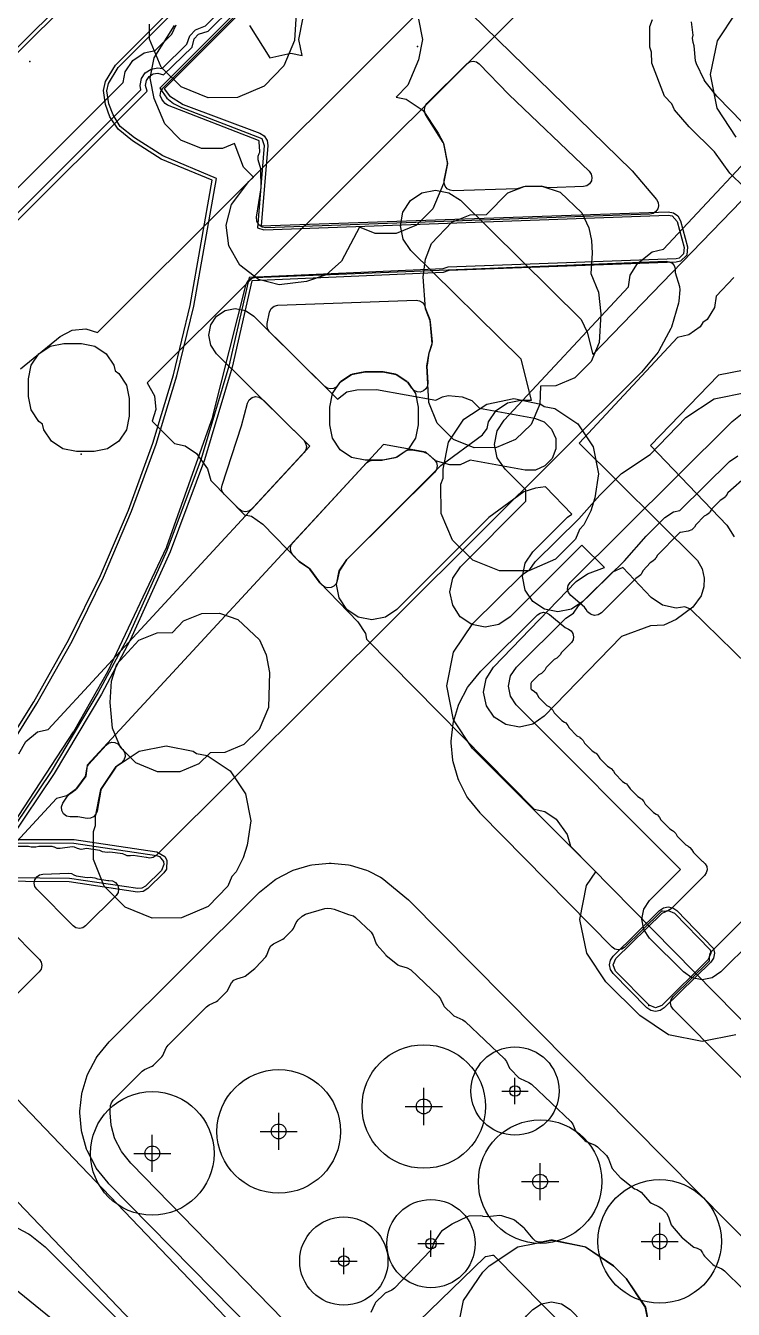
# Model space of a CAD drawing. Header units: metres. Extents: x -2677 to -840, y 169 to 1487.
# Drawn here: x -2370.4 to -2330.3, y 686.7 to 759.4 of the extents above; entities that cross this region are included whole.
import ezdxf

# ---------------------------------------------------------------- set-up
doc = ezdxf.new("R2010")
doc.units = ezdxf.units.M
for name, color, linetype in [('AI_GREENING_ALLOWED_ZONE', 4, 'Continuous'), ('AI_GREENING_EXCLUSIONS', 1, 'Continuous'), ('AI_GREENING_LAWN', 82, 'Continuous'), ('AI_GREENING_REJECTED', 6, 'Continuous'), ('AI_GREENING_TREES', 3, 'Continuous')]:
    doc.layers.add(name, color=color, linetype=linetype)

# ---------------------------------------------------------------- blocks, each defined once
blk = doc.blocks.new('AI_TREE')
for p, q in [((0, -0.3), (0, 0.3)), ((-0.3, 0), (0.3, 0))]:
    blk.add_line(p, q)
for radius in [1, 0.12]:
    blk.add_circle((0, 0), radius)

msp = doc.modelspace()

# ---------------------------------------------------------------- linework, layer by layer
at = {"layer": 'AI_GREENING_ALLOWED_ZONE'}
for points in [[(-2347.728, 754.353), (-2347.801, 754.563), (-2347.776, 754.784), (-2347.657, 754.973), (-2345.4, 757.224), (-2345.236, 757.333), (-2345.042, 757.37), (-2344.849, 757.329), (-2344.687, 757.217), (-2343.015, 755.486), (-2343.008, 755.479), (-2338.458, 751.136), (-2338.346, 750.977), (-2338.303, 750.788), (-2338.335, 750.596), (-2338.438, 750.432), (-2338.596, 750.319), (-2338.785, 750.274), (-2340.769, 750.203), (-2340.946, 750.229), (-2341.104, 750.282), (-2341.189, 750.295), (-2342.098, 750.27), (-2342.179, 750.255), (-2342.401, 750.171), (-2342.562, 750.139), (-2346.171, 750.036), (-2346.347, 750.063), (-2346.503, 750.15), (-2346.618, 750.287), (-2346.678, 750.455), (-2346.675, 750.633), (-2346.496, 751.537), (-2346.496, 751.633), (-2346.705, 752.688), (-2346.738, 752.772), (-2347.728, 754.353)], [(-2356.571, 742.049), (-2356.667, 742.184), (-2356.715, 742.343), (-2356.707, 742.509), (-2356.567, 743.155), (-2356.475, 743.354), (-2356.307, 743.494), (-2356.096, 743.549), (-2348.257, 743.83), (-2348.068, 743.801), (-2347.905, 743.703), (-2347.79, 743.55), (-2347.754, 743.419), (-2347.75, 743.42), (-2347.725, 743.31), (-2347.499, 742.733), (-2347.466, 742.598), (-2347.36, 741.484), (-2347.387, 741.269), (-2347.529, 740.869), (-2347.54, 740.825), (-2347.649, 740.147), (-2347.652, 740.094), (-2347.6, 739.156), (-2347.624, 738.972), (-2347.713, 738.81), (-2347.856, 738.691), (-2348.031, 738.633), (-2348.216, 738.642), (-2348.385, 738.718), (-2348.515, 738.85), (-2348.716, 739.152), (-2348.785, 739.221), (-2349.352, 739.599), (-2349.441, 739.636), (-2350.134, 739.774), (-2350.183, 739.779), (-2351.133, 739.779), (-2351.182, 739.774), (-2351.875, 739.636), (-2351.964, 739.599), (-2352.53, 739.222), (-2352.6, 739.15), (-2352.677, 739.031), (-2352.798, 738.902), (-2352.956, 738.823), (-2353.132, 738.804), (-2353.304, 738.847), (-2353.449, 738.948), (-2356.571, 742.049)], [(-2357.58, 732), (-2357.743, 731.883), (-2357.94, 731.839), (-2358.137, 731.877), (-2358.304, 731.989), (-2359.148, 732.848), (-2359.249, 732.998), (-2359.29, 733.174), (-2359.266, 733.353), (-2358.171, 736.714), (-2358.168, 736.726), (-2357.821, 738.009), (-2357.727, 738.193), (-2357.565, 738.323), (-2357.365, 738.377), (-2357.16, 738.345), (-2356.986, 738.233), (-2354.635, 735.897), (-2354.527, 735.739), (-2354.487, 735.553), (-2354.519, 735.365), (-2354.62, 735.203), (-2357.58, 732)], [(-2352.736, 727.94), (-2352.803, 727.773), (-2352.924, 727.64), (-2353.085, 727.558), (-2353.264, 727.539), (-2353.438, 727.585), (-2353.585, 727.689), (-2353.719, 727.827), (-2353.765, 727.882), (-2354.288, 728.601), (-2354.349, 728.66), (-2354.847, 729), (-2354.924, 729.064), (-2355.252, 729.401), (-2355.356, 729.559), (-2355.394, 729.743), (-2355.36, 729.929), (-2355.261, 730.089), (-2351.075, 734.618), (-2350.908, 734.737), (-2350.707, 734.779), (-2350.183, 734.779), (-2350.134, 734.784), (-2349.444, 734.921), (-2349.35, 734.961), (-2348.889, 735.284), (-2348.709, 735.362), (-2348.513, 735.366), (-2347.853, 735.246), (-2347.612, 735.13), (-2347.243, 734.806), (-2347.121, 734.643), (-2347.074, 734.445), (-2347.11, 734.245), (-2347.222, 734.075), (-2352.173, 729.167), (-2352.205, 729.128), (-2352.597, 728.541), (-2352.634, 728.452), (-2352.736, 727.94)], [(-2366.935, 717.291), (-2366.893, 717.434), (-2366.811, 717.559), (-2365.837, 718.635), (-2365.693, 718.745), (-2365.519, 718.797), (-2365.338, 718.783), (-2365.174, 718.706), (-2365.049, 718.575), (-2364.978, 718.468), (-2364.891, 718.38), (-2364.777, 718.195), (-2364.752, 717.978), (-2364.821, 717.772), (-2364.972, 717.615), (-2365.221, 717.448), (-2365.289, 717.38), (-2366.1, 716.166), (-2366.138, 716.072), (-2366.348, 714.89), (-2366.417, 714.711), (-2366.548, 714.572), (-2366.722, 714.492), (-2366.914, 714.483), (-2367.43, 714.56), (-2367.465, 714.562), (-2367.874, 714.566), (-2368.081, 714.613), (-2368.25, 714.742), (-2368.351, 714.929), (-2368.364, 715.141), (-2368.288, 715.339), (-2368.029, 715.737), (-2367.899, 715.872), (-2367.542, 716.125), (-2367.484, 716.184), (-2367.027, 716.827), (-2366.984, 716.936), (-2366.935, 717.291)]]:
    msp.add_lwpolyline(points, close=True, dxfattribs=at)
for points in [[(-2354.362, 684.622), (-2364.402, 694.916), (-2364.435, 694.954), (-2364.954, 695.604), (-2365.008, 695.688), (-2365.317, 696.291), (-2365.317, 696.291), (-2365.353, 696.381), (-2365.537, 697.023), (-2365.554, 697.117), (-2365.612, 697.781), (-2365.611, 697.875), (-2365.577, 698.211), (-2365.531, 698.374), (-2365.434, 698.512), (-2363.797, 700.155), (-2363.65, 700.257), (-2363.224, 700.451), (-2363.151, 700.501), (-2362.674, 700.978), (-2362.624, 701.05), (-2362.427, 701.484), (-2362.326, 701.63), (-2360.151, 703.812), (-2360.004, 703.914), (-2359.578, 704.108), (-2359.505, 704.158), (-2359.022, 704.642), (-2358.98, 704.698), (-2358.726, 705.159), (-2358.598, 705.31), (-2358.421, 705.4), (-2358.045, 705.504), (-2357.959, 705.547), (-2357.399, 705.985), (-2357.37, 706.012), (-2356.778, 706.646), (-2356.726, 706.732), (-2356.597, 707.092), (-2356.502, 707.254), (-2356.354, 707.369), (-2355.811, 707.648), (-2355.749, 707.693), (-2355.268, 708.174), (-2355.218, 708.246), (-2355.063, 708.581), (-2354.949, 708.739), (-2354.734, 708.937), (-2354.535, 709.049), (-2353.436, 709.371), (-2353.273, 709.39), (-2353.074, 709.381), (-2352.914, 709.347), (-2352.106, 709.028), (-2351.965, 709.004), (-2351.825, 708.959), (-2351.704, 708.874), (-2350.821, 708.037), (-2350.693, 707.839), (-2350.533, 707.383), (-2350.484, 707.3), (-2350.01, 706.77), (-2349.982, 706.742), (-2349.309, 706.194), (-2349.22, 706.148), (-2348.78, 706.023), (-2348.573, 705.904), (-2347.001, 704.413), (-2346.89, 704.259), (-2346.722, 703.893), (-2346.672, 703.821), (-2346.195, 703.345), (-2346.122, 703.294), (-2345.623, 703.069), (-2345.485, 702.976), (-2343.253, 700.86), (-2343.143, 700.706), (-2342.975, 700.34), (-2342.925, 700.268), (-2342.448, 699.791), (-2342.375, 699.74), (-2341.876, 699.515), (-2341.738, 699.422), (-2339.506, 697.306), (-2339.396, 697.152), (-2339.228, 696.786), (-2339.178, 696.714), (-2338.701, 696.237), (-2338.628, 696.187), (-2338.129, 695.962), (-2337.991, 695.869), (-2337.489, 695.393), (-2337.361, 695.195), (-2337.201, 694.739), (-2337.152, 694.656), (-2336.678, 694.125), (-2336.649, 694.098), (-2335.977, 693.55), (-2335.888, 693.503), (-2335.763, 693.468), (-2335.524, 693.317), (-2335.018, 692.742), (-2334.935, 692.68), (-2334.498, 692.482), (-2334.353, 692.382), (-2334.088, 692.12), (-2333.964, 691.92), (-2333.815, 691.462), (-2333.765, 691.375), (-2333.191, 690.724), (-2333.163, 690.697), (-2332.614, 690.244), (-2332.529, 690.198), (-2332.343, 690.141), (-2332.162, 690.041), (-2332.038, 689.877), (-2331.982, 689.76), (-2331.933, 689.691), (-2331.455, 689.213), (-2331.382, 689.163), (-2330.938, 688.961), (-2330.794, 688.861), (-2328.716, 686.806)], [(-2334.915, 684.92), (-2335.269, 686.739), (-2335.306, 686.828), (-2336.344, 688.395), (-2336.375, 688.433), (-2337.04, 689.103), (-2337.078, 689.134), (-2338.632, 690.18), (-2338.721, 690.217), (-2340.537, 690.585), (-2340.633, 690.586), (-2341.161, 690.482), (-2341.34, 690.48), (-2341.508, 690.541), (-2341.644, 690.656), (-2342.112, 691.228), (-2342.144, 691.26), (-2342.686, 691.717), (-2342.77, 691.764), (-2343.418, 691.97), (-2343.518, 691.98), (-2344.245, 691.909), (-2344.469, 691.938), (-2344.5, 691.95), (-2344.595, 691.965), (-2345.274, 691.941), (-2345.372, 691.917), (-2346.201, 691.522), (-2346.234, 691.502), (-2346.822, 691.101), (-2346.889, 691.032), (-2347.262, 690.461), (-2347.298, 690.371), (-2347.32, 690.256), (-2347.449, 690.004), (-2349.487, 687.866), (-2349.64, 687.757), (-2350.013, 687.586), (-2350.084, 687.536), (-2350.561, 687.059), (-2350.612, 686.986), (-2350.834, 686.495)]]:
    msp.add_lwpolyline(points, dxfattribs=at)
at = {"layer": 'AI_GREENING_EXCLUSIONS'}
for points in [[(-2323.438, 805.27), (-2444.303, 685.169), (-2479.305, 650.527), (-2479.63, 650.389), (-2490.819, 639.404), (-2503.252, 627.125), (-2507.692, 622.565), (-2528.797, 601.98), (-2530.636, 599.978), (-2532.108, 598.239), (-2532.793, 597.301), (-2534.473, 594.125), (-2535.376, 591.915)], [(-2323.297, 805.128), (-2444.162, 685.027), (-2479.164, 650.385), (-2479.529, 650.209), (-2490.678, 639.262), (-2503.11, 626.984), (-2507.552, 622.422), (-2528.654, 601.84), (-2530.486, 599.846), (-2531.951, 598.115), (-2532.623, 597.195), (-2534.292, 594.04), (-2535.187, 591.848)], [(-2352.197, 766.451), (-2362.786, 755.845), (-2362.386, 755.275), (-2362.012, 754.973), (-2361.553, 754.743), (-2357.015, 752.997), (-2356.872, 752.604), (-2357.257, 747.936), (-2356.901, 747.823), (-2333.982, 748.645), (-2333.766, 748.605), (-2333.484, 748.282), (-2333.076, 746.813), (-2333.11, 746.463), (-2333.366, 746.221), (-2333.541, 746.183), (-2346.478, 745.706), (-2346.747, 745.602), (-2357.735, 745.118), (-2358.874, 740.105), (-2360.443, 734.852), (-2362.385, 729.653), (-2364.645, 724.651), (-2366.278, 721.609), (-2368.952, 717.134), (-2371.667, 713.095), (-2367.668, 713.079), (-2362.98, 712.383), (-2362.807, 712.323), (-2362.578, 712.043), (-2362.555, 711.861), (-2362.704, 711.532), (-2363.608, 710.644), (-2363.803, 710.525), (-2364.031, 710.506), (-2367.906, 711.081), (-2372.98, 711.125)], [(-2372.105, 717.652), (-2369.924, 721.082), (-2367.942, 724.61), (-2366.158, 728.235), (-2364.575, 731.949), (-2363.195, 735.743), (-2362.023, 739.61), (-2361.062, 743.54), (-2359.821, 750.623), (-2362.722, 751.83), (-2364.347, 752.855), (-2365.157, 753.523), (-2365.614, 754.228), (-2365.87, 754.918), (-2365.982, 755.71), (-2365.866, 756.213), (-2365.295, 757.153), (-2355.756, 766.708)], [(-2371.937, 717.542), (-2369.752, 720.979), (-2367.765, 724.517), (-2365.976, 728.151), (-2364.388, 731.875), (-2363.005, 735.68), (-2361.83, 739.557), (-2360.866, 743.498), (-2359.572, 750.736), (-2362.621, 752.003), (-2364.235, 753.021), (-2365.029, 753.677), (-2365.44, 754.328), (-2365.673, 754.954), (-2365.784, 755.687), (-2365.693, 756.113), (-2365.154, 757.011), (-2355.614, 766.567)], [(-2352.115, 766.25), (-2362.542, 755.805), (-2362.244, 755.417), (-2361.473, 754.927), (-2357.125, 753.301), (-2356.873, 753.138), (-2356.712, 752.885), (-2356.672, 752.588), (-2357.047, 748.045), (-2333.99, 748.845), (-2333.687, 748.788), (-2333.438, 748.607), (-2333.291, 748.337), (-2332.883, 746.865), (-2332.93, 746.375), (-2333.289, 746.037), (-2333.533, 745.983), (-2346.417, 745.508), (-2346.738, 745.402), (-2357.574, 744.925), (-2358.682, 740.048), (-2360.252, 734.795), (-2362.202, 729.571), (-2364.463, 724.569), (-2366.098, 721.521), (-2368.782, 717.028), (-2371.283, 713.294), (-2367.638, 713.276), (-2362.951, 712.581), (-2362.511, 712.331), (-2362.388, 712.105), (-2362.416, 711.6), (-2362.563, 711.389), (-2363.468, 710.501), (-2363.742, 710.335), (-2364.061, 710.308), (-2367.922, 710.881), (-2372.887, 710.924)], [(-2370.681, 739.942), (-2368.446, 741.771), (-2367.757, 742.139), (-2366.981, 742.214), (-2366.315, 742.011), (-2342.48, 765.786)], [(-2379.928, 739.742), (-2363.859, 755.758), (-2363.907, 756.003), (-2363.83, 756.385), (-2363.613, 756.709), (-2363.288, 756.926), (-2362.905, 757.001), (-2362.657, 756.951), (-2361.259, 758.332), (-2361.089, 758.801), (-2360.765, 759.15), (-2360.204, 759.374), (-2356.209, 763.326)], [(-2379.848, 739.399), (-2363.516, 755.677), (-2363.607, 756.002), (-2363.553, 756.27), (-2363.401, 756.497), (-2363.174, 756.648), (-2362.906, 756.701), (-2362.578, 756.607), (-2360.965, 758.174), (-2360.84, 758.633), (-2360.597, 758.901), (-2360.048, 759.08), (-2355.915, 763.168)], [(-2339.658, 762.951), (-2363.51, 739.16), (-2363.095, 738.413), (-2363.019, 737.636), (-2363.216, 736.989), (-2361.96, 735.711), (-2361.352, 735.584), (-2360.707, 735.145), (-2360.095, 734.283), (-2359.904, 733.617), (-2357.998, 731.677), (-2357.597, 731.592), (-2356.954, 731.149), (-2354.889, 729.028), (-2354.313, 728.636), (-2353.744, 727.853), (-2351.565, 725.615), (-2351.141, 724.96), (-2351.081, 724.638), (-2341.585, 714.999), (-2340.977, 714.873), (-2340.331, 714.435), (-2339.718, 713.574), (-2339.526, 712.908), (-2325.459, 698.629)], [(-2355.006, 761.012), (-2355.153, 758.545), (-2355.757, 757.1), (-2356.88, 755.956), (-2358.389, 755.309), (-2360.05, 755.293), (-2361.572, 755.913), (-2362.716, 757.036), (-2363.379, 758.622), (-2363.379, 759.465)], [(-2330.139, 753.077), (-2331.212, 754.703), (-2331.582, 756.616), (-2331.193, 758.525), (-2330.104, 760.14)], [(-2380.322, 740.761), (-2364.877, 756.156), (-2364.753, 756.77), (-2364.319, 757.418), (-2363.669, 757.85), (-2363.046, 757.973), (-2362.111, 758.899), (-2361.864, 759.439)], [(-2348.138, 759.745), (-2347.91, 758.597), (-2348.138, 757.449), (-2348.744, 756.012), (-2349.402, 755.333), (-2348.837, 755.221), (-2347.864, 754.57), (-2347.017, 753.292), (-2346.714, 752.733), (-2346.486, 751.585), (-2346.714, 750.437), (-2347.32, 749), (-2348.237, 748.083), (-2349.398, 747.614), (-2350.586, 747.614), (-2351.472, 747.968), (-2352.489, 746.046), (-2353.369, 745.274), (-2354.477, 744.898), (-2356.025, 744.704), (-2357.208, 745.006), (-2358.264, 745.811), (-2358.883, 746.914), (-2359.032, 748.079), (-2358.73, 749.262), (-2357.749, 750.564), (-2357.487, 750.794), (-2358.043, 751.371), (-2358.512, 752.621), (-2358.566, 752.703), (-2359.248, 752.434), (-2360.436, 752.434), (-2361.597, 752.903), (-2362.514, 753.82), (-2363.108, 755.257), (-2363.336, 756.405), (-2363.108, 757.553), (-2361.956, 759.39)], [(-2357.714, 759.39), (-2356.566, 757.556), (-2356.566, 757.556), (-2355.364, 757.82), (-2354.73, 757.694), (-2354.91, 758.597), (-2354.682, 759.745)], [(-2329.677, 750.227), (-2330.487, 751.037), (-2331.362, 752.242), (-2332.799, 753.65), (-2333.621, 754.613), (-2333.785, 754.96), (-2334.201, 755.394), (-2334.907, 757.253), (-2334.926, 757.884), (-2335.026, 758.157), (-2335.026, 759.344), (-2334.875, 759.741)], [(-2330.269, 745.125), (-2331.261, 744.063), (-2331.366, 743.413), (-2331.776, 742.748), (-2332.024, 742.569), (-2332.174, 742.325), (-2332.805, 741.867), (-2333.457, 741.711), (-2339.034, 735.738), (-2332.32, 729.089), (-2332.066, 728.612), (-2331.948, 728.085), (-2331.966, 727.599), (-2332.123, 727.082), (-2332.58, 726.45), (-2333.525, 725.748), (-2334.235, 725.423), (-2334.986, 725.395), (-2336.639, 724.782), (-2341.01, 720.265), (-2341.652, 719.82), (-2342.414, 719.656), (-2343.182, 719.795), (-2343.838, 720.218), (-2344.282, 720.86), (-2344.447, 721.622), (-2344.307, 722.39), (-2343.885, 723.046), (-2339.198, 727.89), (-2338.556, 728.334), (-2337.585, 728.697), (-2338.872, 729.965), (-2342.934, 725.904), (-2343.583, 725.47), (-2344.348, 725.318), (-2344.348, 725.318), (-2345.114, 725.47), (-2345.763, 725.904), (-2346.196, 726.553), (-2346.348, 727.318), (-2346.196, 728.084), (-2345.762, 728.732), (-2342.053, 732.44), (-2342.048, 733.092), (-2343.228, 734.254), (-2343.667, 734.899), (-2343.825, 735.663), (-2343.679, 736.43), (-2343.287, 737.044), (-2336.235, 744.596), (-2336.13, 745.242), (-2335.719, 745.906), (-2334.883, 746.578), (-2334.244, 746.729), (-2327.402, 754.057)], [(-2326.231, 719.996), (-2332.728, 726.335), (-2333.05, 726.466), (-2333.539, 726.38), (-2334.301, 726.549), (-2334.94, 726.997), (-2336.556, 728.686), (-2337.142, 728.435), (-2338.818, 726.759), (-2339.467, 726.326), (-2340.232, 726.174), (-2340.998, 726.326), (-2341.646, 726.76), (-2342.08, 727.408), (-2342.08, 727.408), (-2342.232, 728.174), (-2342.08, 728.939), (-2341.646, 729.588), (-2339.698, 731.536), (-2339.444, 731.705), (-2340.929, 733.258), (-2341.502, 733.179), (-2342.159, 732.97), (-2344.153, 731.529), (-2349.363, 726.32), (-2350.012, 725.887), (-2350.777, 725.735), (-2351.543, 725.887), (-2352.191, 726.321), (-2352.625, 726.97), (-2352.777, 727.735), (-2352.625, 728.5), (-2352.191, 729.149), (-2346.868, 734.47), (-2344.502, 736.212), (-2344.249, 736.561), (-2344.173, 736.944), (-2343.739, 737.593), (-2343.09, 738.027), (-2342.325, 738.179), (-2341.724, 738.179), (-2342.315, 740.499), (-2348.564, 746.644), (-2349.003, 747.289), (-2349.161, 748.053), (-2349.016, 748.82), (-2348.587, 749.472), (-2347.942, 749.911), (-2347.178, 750.07), (-2346.412, 749.924), (-2345.759, 749.496), (-2338.914, 742.731), (-2338.577, 742.027), (-2338.251, 740.748), (-2327.021, 752.368)], [(-2370.773, 718.142), (-2370.375, 718.837), (-2369.713, 719.385), (-2369.118, 719.517), (-2354.292, 735.557), (-2359.571, 740.801), (-2359.898, 741.286), (-2360.014, 741.86), (-2359.902, 742.434), (-2359.578, 742.922), (-2359.093, 743.249), (-2358.519, 743.365), (-2357.944, 743.253), (-2357.457, 742.929), (-2352.724, 738.228), (-2352.192, 738.636), (-2351.62, 738.761), (-2350.504, 738.771), (-2347.158, 738.17), (-2346.769, 738.367), (-2346.446, 738.433), (-2345.656, 738.366), (-2345.112, 738.151), (-2344.681, 737.721), (-2341.558, 737.155), (-2341.013, 736.94), (-2340.592, 736.534), (-2340.359, 735.997), (-2340.349, 735.412), (-2340.564, 734.867), (-2340.97, 734.446), (-2341.507, 734.213), (-2342.092, 734.203), (-2345.206, 734.767), (-2345.767, 734.509), (-2346.352, 734.499), (-2347.165, 734.737), (-2347.716, 735.222), (-2350.115, 735.656), (-2366.908, 717.487), (-2366.992, 716.876), (-2367.508, 716.149), (-2368.069, 715.751), (-2368.64, 715.614), (-2385.024, 697.888)], [(-2328.899, 740.027), (-2331.137, 739.59), (-2334.985, 735.608), (-2330.662, 731.089), (-2330.243, 730.43)], [(-2330.146, 702.224), (-2332.059, 701.843), (-2333.973, 702.223), (-2335.595, 703.306), (-2337.518, 705.227), (-2338.602, 706.849), (-2338.984, 708.762), (-2338.984, 708.762), (-2338.604, 710.676), (-2338.089, 711.447), (-2345.069, 718.443), (-2346.153, 720.07), (-2346.529, 721.988), (-2346.141, 723.904), (-2345.049, 725.525), (-2342.244, 728.304), (-2341.817, 728.586), (-2341.531, 729.011), (-2339.04, 731.44), (-2337.855, 732.797), (-2336.636, 734.012), (-2335.01, 735.1), (-2332.976, 737.185), (-2331.383, 738.248), (-2329.507, 738.633)], [(-2329.249, 707.535), (-2331, 705.782), (-2331.486, 705.457), (-2332.06, 705.343), (-2332.635, 705.457), (-2333.121, 705.782), (-2335.044, 707.703), (-2335.369, 708.189), (-2335.369, 708.189), (-2335.484, 708.763), (-2335.37, 709.337), (-2335.045, 709.824), (-2333.286, 711.584), (-2342.591, 720.914), (-2342.916, 721.402), (-2343.029, 721.978), (-2342.913, 722.552), (-2342.585, 723.039), (-2339.78, 725.818), (-2339.354, 726.1), (-2339.067, 726.525), (-2336.468, 729.066), (-2335.237, 730.471), (-2334.172, 731.526), (-2333.684, 731.849), (-2333.315, 731.921), (-2330.513, 734.699), (-2330.035, 735.018)], [(-2372.159, 699.891), (-2351.328, 678.119)], [(-2372.159, 699.891), (-2351.328, 678.119)], [(-2354.687, 675.844), (-2374.88, 696.949)], [(-2354.687, 675.844), (-2374.88, 696.949)], [(-2373.92, 690.186), (-2368.139, 685.512)]]:
    msp.add_lwpolyline(points, dxfattribs=at)
for points in [[(-2345.208, 748.666), (-2344.282, 748.691), (-2343.071, 749.919), (-2342.14, 750.269), (-2341.146, 750.296), (-2340.096, 749.944), (-2338.872, 748.785), (-2338.486, 747.929), (-2338.331, 747.21), (-2338.292, 746.493), (-2338.369, 745.345), (-2337.929, 744.28), (-2337.796, 743.063), (-2337.89, 741.437), (-2338.343, 740.353), (-2339.265, 739.431), (-2340.349, 738.978), (-2341.218, 738.961), (-2341.253, 737.95), (-2341.751, 736.799), (-2342.628, 735.944), (-2343.712, 735.491), (-2344.981, 735.474), (-2346.146, 735.944), (-2347.068, 736.866), (-2347.538, 738.031), (-2347.653, 740.121), (-2347.536, 740.848), (-2347.35, 741.374), (-2347.473, 742.668), (-2347.739, 743.345), (-2347.867, 745.164), (-2347.737, 746.162), (-2347.398, 747.037), (-2346.238, 748.259), (-2345.208, 748.666)], [(-2365.105, 739.677), (-2364.671, 739.028), (-2364.519, 738.263), (-2364.519, 737.263), (-2364.671, 736.498), (-2365.105, 735.849), (-2365.754, 735.415), (-2366.519, 735.263), (-2367.519, 735.263), (-2368.284, 735.415), (-2368.933, 735.849), (-2369.367, 736.498), (-2369.431, 736.818), (-2369.651, 736.966), (-2370.085, 737.615), (-2370.237, 738.38), (-2370.237, 739.38), (-2370.085, 740.145), (-2369.651, 740.794), (-2369.002, 741.228), (-2368.237, 741.38), (-2367.237, 741.38), (-2366.472, 741.228), (-2365.823, 740.794), (-2365.389, 740.145), (-2365.325, 739.825), (-2365.105, 739.677)], [(-2348.744, 735.365), (-2349.393, 734.931), (-2350.158, 734.779), (-2351.158, 734.779), (-2351.923, 734.931), (-2352.572, 735.365), (-2353.006, 736.014), (-2353.158, 736.779), (-2353.158, 737.779), (-2353.006, 738.544), (-2352.572, 739.193), (-2351.923, 739.627), (-2351.158, 739.779), (-2350.158, 739.779), (-2349.393, 739.627), (-2348.744, 739.193), (-2348.31, 738.544), (-2348.158, 737.779), (-2348.158, 736.779), (-2348.31, 736.014), (-2348.744, 735.365)], [(-2341.208, 737.952), (-2341.009, 737.819), (-2340.406, 737.699), (-2339.109, 736.832), (-2338.242, 735.534), (-2337.937, 734.003), (-2338.144, 732.633), (-2338.371, 731.908), (-2338.763, 731.118), (-2339.012, 730.85), (-2339.241, 730.301), (-2340.365, 729.157), (-2341.873, 728.51), (-2343.534, 728.495), (-2345.056, 729.115), (-2346.2, 730.238), (-2346.847, 731.746), (-2346.863, 733.407), (-2346.739, 733.744), (-2346.739, 734.256), (-2346.435, 735.787), (-2345.568, 737.085), (-2344.27, 737.952), (-2342.739, 738.256), (-2341.208, 737.952)], [(-2358.366, 725.752), (-2357.142, 724.593), (-2356.756, 723.737), (-2356.574, 722.748), (-2356.639, 720.756), (-2357.154, 719.524), (-2358.031, 718.669), (-2359.115, 718.216), (-2359.93, 718.199), (-2360.571, 717.58), (-2361.655, 717.127), (-2362.924, 717.11), (-2364.156, 717.625), (-2365.011, 718.502), (-2365.464, 719.586), (-2365.597, 721.039), (-2365.529, 722.261), (-2365.218, 723.208), (-2363.98, 724.581), (-2362.95, 724.988), (-2362.065, 725.012), (-2361.44, 725.67), (-2360.41, 726.077), (-2359.416, 726.104), (-2358.366, 725.752)], [(-2360.703, 718.155), (-2360.101, 718.035), (-2358.803, 717.168), (-2357.936, 715.87), (-2357.631, 714.34), (-2357.838, 712.969), (-2358.065, 712.244), (-2358.457, 711.454), (-2358.706, 711.186), (-2358.935, 710.638), (-2360.059, 709.494), (-2361.567, 708.846), (-2363.228, 708.831), (-2364.75, 709.451), (-2365.937, 710.638), (-2366.557, 712.16), (-2366.557, 713.743), (-2366.433, 714.08), (-2366.433, 714.593), (-2366.129, 716.123), (-2365.262, 717.421), (-2363.964, 718.288), (-2362.433, 718.593), (-2360.903, 718.288), (-2360.703, 718.155)], [(-2335.198, 703.756), (-2337.104, 705.694), (-2337.254, 705.922), (-2337.305, 706.191), (-2337.25, 706.458), (-2337.096, 706.684), (-2334.475, 709.263), (-2334.248, 709.412), (-2333.981, 709.464), (-2333.715, 709.41), (-2333.489, 709.259), (-2331.414, 707.109), (-2331.361, 706.84), (-2331.416, 706.571), (-2331.57, 706.344), (-2334.208, 703.748), (-2334.436, 703.598), (-2334.705, 703.547), (-2334.972, 703.603), (-2335.198, 703.756)], [(-2336.956, 706.541), (-2334.334, 709.12), (-2333.982, 709.264), (-2333.63, 709.118), (-2331.599, 707.033), (-2331.561, 706.841), (-2331.71, 706.486), (-2334.348, 703.891), (-2334.703, 703.747), (-2335.055, 703.897), (-2336.962, 705.834), (-2337.105, 706.189), (-2336.956, 706.541)], [(-2345.574, 687.17), (-2344.489, 688.782), (-2344.126, 689.143), (-2342.5, 690.221), (-2340.585, 690.595), (-2338.673, 690.208), (-2337.058, 689.121), (-2336.358, 688.416), (-2335.279, 686.787), (-2334.906, 684.872), (-2335.295, 682.96), (-2336.383, 681.345), (-2336.746, 680.985), (-2338.373, 679.908), (-2340.288, 679.535), (-2342.2, 679.924), (-2343.818, 681.015), (-2344.514, 681.717), (-2345.591, 683.343), (-2345.963, 685.258), (-2345.574, 687.17)], [(-2342.021, 686.301), (-2341.66, 686.659), (-2341.172, 686.983), (-2340.598, 687.095), (-2340.024, 686.979), (-2339.539, 686.653), (-2338.842, 685.95), (-2338.518, 685.461), (-2338.406, 684.887), (-2338.523, 684.313), (-2338.85, 683.828), (-2339.211, 683.47), (-2339.699, 683.147), (-2340.273, 683.035), (-2340.847, 683.152), (-2341.332, 683.479), (-2342.028, 684.181), (-2342.351, 684.669), (-2342.463, 685.243), (-2342.346, 685.817), (-2342.021, 686.301)]]:
    msp.add_lwpolyline(points, close=True, dxfattribs=at)
at = {"layer": 'AI_GREENING_LAWN'}
for points in [[(-2351.209, 765.985), (-2336.058, 751.198), (-2336.025, 751.162), (-2334.65, 749.531), (-2334.559, 749.369), (-2334.533, 749.186), (-2334.576, 749.006), (-2334.681, 748.853), (-2334.834, 748.749), (-2335.015, 748.709), (-2356.785, 747.939), (-2357, 747.979), (-2357.177, 748.107), (-2357.189, 748.121), (-2357.294, 748.311), (-2357.309, 748.528), (-2357.055, 750.19), (-2357.053, 750.231), (-2357.068, 751.206), (-2357.076, 751.265), (-2357.212, 751.782), (-2357.221, 751.993), (-2357.161, 752.142), (-2357.165, 752.144), (-2357.132, 752.216), (-2357.127, 752.255), (-2357.155, 752.811), (-2357.165, 752.853), (-2357.202, 752.876), (-2362.353, 754.889), (-2362.486, 754.966), (-2362.589, 755.08), (-2362.684, 755.225), (-2362.762, 755.436), (-2362.74, 755.661), (-2362.62, 755.852), (-2352.277, 766.228)], [(-2322.07, 745.98), (-2331.195, 755.351), (-2331.228, 755.388), (-2331.887, 756.216), (-2331.946, 756.311), (-2332.387, 757.228), (-2332.435, 757.401), (-2332.51, 758.249), (-2332.575, 758.423), (-2332.601, 758.672), (-2332.575, 758.847), (-2332.667, 759.598)], [(-2371.429, 713.668), (-2367.675, 719.389), (-2367.666, 719.403), (-2365.737, 722.792), (-2365.728, 722.809), (-2362.398, 729.861), (-2362.398, 729.861), (-2362.388, 729.884), (-2359.79, 737.235), (-2359.783, 737.257), (-2357.892, 744.736), (-2357.797, 744.926), (-2357.632, 745.06), (-2357.427, 745.113), (-2334.096, 746.038), (-2333.922, 746.014), (-2333.767, 745.931), (-2333.65, 745.799), (-2333.586, 745.635), (-2333.583, 745.459), (-2333.585, 745.443), (-2333.581, 745.408), (-2333.345, 744.603), (-2333.326, 744.426), (-2333.374, 743.771), (-2333.394, 743.663), (-2333.802, 742.312), (-2333.839, 742.221), (-2334.506, 740.971), (-2334.561, 740.889), (-2335.495, 739.753), (-2335.529, 739.716), (-2363.005, 712.369), (-2363.166, 712.261), (-2363.356, 712.223), (-2363.547, 712.26), (-2363.565, 712.268), (-2364.296, 712.375), (-2364.46, 712.354), (-2364.65, 712.367), (-2364.719, 712.4), (-2364.721, 712.394), (-2364.89, 712.464), (-2365.62, 712.571), (-2365.779, 712.551), (-2366.044, 712.591), (-2366.191, 712.656), (-2366.944, 712.768), (-2367.142, 712.743), (-2367.142, 712.744), (-2367.249, 712.724), (-2367.447, 712.768), (-2367.632, 712.852), (-2367.767, 712.871), (-2368.43, 712.777), (-2368.601, 712.782), (-2368.759, 712.845), (-2368.769, 712.85), (-2368.895, 712.886), (-2369.656, 712.888), (-2369.811, 712.845), (-2370.079, 712.846), (-2370.234, 712.89), (-2371.013, 712.893)], [(-2329.494, 733.903), (-2330.598, 732.919), (-2330.707, 732.75), (-2330.711, 732.753), (-2330.742, 732.697), (-2330.887, 732.574), (-2331.031, 732.494), (-2331.515, 732.016), (-2331.609, 731.86), (-2331.615, 731.863), (-2331.651, 731.796), (-2331.796, 731.673), (-2331.94, 731.593), (-2332.424, 731.115), (-2332.502, 730.986), (-2332.65, 730.831), (-2332.849, 730.752), (-2333.288, 730.68), (-2333.324, 730.669), (-2333.355, 730.646), (-2334.592, 729.399), (-2334.689, 729.229), (-2334.694, 729.232), (-2334.723, 729.17), (-2334.863, 729.042), (-2335.004, 728.955), (-2335.411, 728.515), (-2335.499, 728.355), (-2335.505, 728.358), (-2335.54, 728.286), (-2335.685, 728.156), (-2335.816, 728.078), (-2337.767, 726.126), (-2337.944, 726.012), (-2338.151, 725.981), (-2338.354, 726.037), (-2338.407, 726.065), (-2338.554, 726.183), (-2338.632, 726.319), (-2338.718, 726.446), (-2339.507, 727.111), (-2339.634, 727.273), (-2339.684, 727.473), (-2339.65, 727.676), (-2339.537, 727.848), (-2330.389, 736.932), (-2330.352, 736.966), (-2329.509, 737.651)], [(-2353.928, 681.842), (-2365.677, 693.789), (-2365.712, 693.828), (-2366.389, 694.677), (-2366.443, 694.761), (-2366.905, 695.663), (-2366.941, 695.753), (-2367.216, 696.712), (-2367.233, 696.806), (-2367.233, 696.806), (-2367.32, 697.793), (-2367.319, 697.888), (-2367.218, 698.874), (-2367.199, 698.968), (-2366.91, 699.922), (-2366.873, 700.012), (-2366.397, 700.907), (-2366.342, 700.99), (-2365.652, 701.83), (-2365.618, 701.866), (-2357.186, 710.259), (-2357.148, 710.293), (-2356.302, 710.981), (-2356.219, 711.036), (-2355.319, 711.508), (-2355.229, 711.545), (-2354.269, 711.829), (-2354.175, 711.847), (-2353.186, 711.942), (-2353.091, 711.942), (-2352.101, 711.848), (-2352.007, 711.83), (-2351.072, 711.554), (-2350.984, 711.519), (-2350.287, 711.158), (-2350.198, 711.1), (-2348.706, 709.871), (-2348.669, 709.837), (-2294.268, 654.888)], [(-2373.216, 710.115), (-2369.617, 706.493), (-2369.509, 706.33), (-2369.471, 706.139), (-2369.51, 705.948), (-2369.619, 705.786), (-2415.445, 660.174)], [(-2321.16, 691.058), (-2333.71, 703.674), (-2333.818, 703.837), (-2333.855, 704.029), (-2333.816, 704.221), (-2333.706, 704.383), (-2331.676, 706.38), (-2331.649, 706.419), (-2331.64, 706.465), (-2331.639, 706.635), (-2331.601, 706.825), (-2331.493, 706.987), (-2329.588, 708.893)], [(-2384.598, 682.975), (-2377.361, 690.179), (-2377.324, 690.212), (-2376.477, 690.901), (-2376.393, 690.956), (-2375.492, 691.428), (-2375.402, 691.465), (-2374.441, 691.749), (-2374.347, 691.767), (-2373.357, 691.861), (-2373.262, 691.861), (-2372.271, 691.766), (-2372.177, 691.748), (-2371.217, 691.464), (-2371.127, 691.427), (-2370.226, 690.954), (-2370.143, 690.899), (-2369.296, 690.21), (-2369.259, 690.176), (-2358.021, 678.975)], [(-2301.82, 647.126), (-2343.833, 689.687), (-2343.88, 689.716), (-2343.935, 689.719), (-2344.318, 689.653), (-2344.352, 689.641), (-2344.382, 689.62), (-2352.492, 681.745)]]:
    msp.add_lwpolyline(points, dxfattribs=at)
for points in [[(-2340.45, 720.468), (-2340.014, 720.029), (-2339.857, 719.935), (-2339.861, 719.93), (-2339.793, 719.894), (-2339.67, 719.749), (-2339.589, 719.605), (-2339.153, 719.166), (-2338.996, 719.072), (-2339, 719.066), (-2338.932, 719.03), (-2338.809, 718.885), (-2338.728, 718.741), (-2338.292, 718.302), (-2338.135, 718.208), (-2338.139, 718.203), (-2338.071, 718.167), (-2337.948, 718.022), (-2337.867, 717.878), (-2337.431, 717.439), (-2337.274, 717.345), (-2337.277, 717.339), (-2337.21, 717.303), (-2337.087, 717.159), (-2337.006, 717.014), (-2336.57, 716.575), (-2336.413, 716.481), (-2336.416, 716.476), (-2336.348, 716.44), (-2336.226, 716.295), (-2336.145, 716.151), (-2335.709, 715.712), (-2335.552, 715.618), (-2335.555, 715.612), (-2335.487, 715.577), (-2335.364, 715.432), (-2335.284, 715.288), (-2334.818, 714.819), (-2334.662, 714.725), (-2334.665, 714.72), (-2334.597, 714.684), (-2334.474, 714.539), (-2334.393, 714.395), (-2333.899, 713.897), (-2333.742, 713.803), (-2333.745, 713.797), (-2333.678, 713.762), (-2333.555, 713.617), (-2333.474, 713.473), (-2332.979, 712.975), (-2332.823, 712.881), (-2332.826, 712.875), (-2332.758, 712.84), (-2332.635, 712.695), (-2332.554, 712.551), (-2332.06, 712.053), (-2332.022, 712.03), (-2331.886, 711.911), (-2331.802, 711.751), (-2331.78, 711.572), (-2331.823, 711.397), (-2331.925, 711.248), (-2333.814, 709.358), (-2334, 709.24), (-2334.219, 709.214), (-2334.304, 709.223), (-2334.355, 709.217), (-2334.398, 709.19), (-2336.456, 707.172), (-2336.619, 707.066), (-2336.81, 707.029), (-2337.001, 707.069), (-2337.162, 707.179), (-2344.614, 714.753), (-2344.647, 714.791), (-2345.331, 715.641), (-2345.385, 715.725), (-2345.853, 716.628), (-2345.889, 716.719), (-2346.167, 717.68), (-2346.184, 717.774), (-2346.273, 718.765), (-2346.273, 718.86), (-2346.172, 719.849), (-2346.154, 719.943), (-2345.864, 720.901), (-2345.827, 720.992), (-2345.35, 721.89), (-2345.294, 721.973), (-2344.601, 722.815), (-2344.567, 722.852), (-2341.387, 726.01), (-2341.234, 726.114), (-2341.055, 726.155), (-2340.873, 726.129), (-2340.712, 726.038), (-2339.818, 725.284), (-2339.637, 725.201), (-2339.49, 725.098), (-2339.388, 724.949), (-2339.346, 724.773), (-2339.369, 724.594), (-2339.455, 724.435), (-2339.59, 724.317), (-2340.029, 723.88), (-2340.108, 723.741), (-2340.299, 723.552), (-2340.439, 723.474), (-2340.895, 723.022), (-2340.975, 722.882), (-2341.165, 722.694), (-2341.305, 722.615), (-2341.727, 722.197), (-2341.752, 722.161), (-2341.763, 722.118), (-2341.776, 721.856), (-2341.77, 721.812), (-2341.735, 721.785), (-2341.629, 721.733), (-2341.461, 721.598), (-2341.414, 721.503), (-2341.409, 721.506), (-2341.311, 721.332), (-2340.858, 720.877), (-2340.718, 720.798), (-2340.529, 720.608), (-2340.45, 720.468)], [(-2367.531, 711.229), (-2366.902, 711.136), (-2366.743, 711.156), (-2366.478, 711.116), (-2366.331, 711.051), (-2365.729, 710.96), (-2365.672, 710.966), (-2365.47, 710.944), (-2365.293, 710.844), (-2365.17, 710.682), (-2365.123, 710.484), (-2365.158, 710.284), (-2365.27, 710.114), (-2366.996, 708.396), (-2367.159, 708.288), (-2367.35, 708.25), (-2367.541, 708.289), (-2367.703, 708.398), (-2369.761, 710.468), (-2369.867, 710.627), (-2369.906, 710.814), (-2369.872, 711.002), (-2369.769, 711.164), (-2369.613, 711.275), (-2369.427, 711.32), (-2367.973, 711.382), (-2367.798, 711.358), (-2367.658, 711.284), (-2367.531, 711.229)]]:
    msp.add_lwpolyline(points, close=True, dxfattribs=at)
at = {"layer": 'AI_GREENING_REJECTED'}
for p in [(-2348.19, 758.2), (-2370.16, 757.36), (-2367.25, 735.11), (-2335.09, 703.88)]:
    msp.add_point(p, dxfattribs=at)

# ---------------------------------------------------------------- block references
at = {"layer": 'AI_GREENING_TREES'}
for p, xscale, yscale in [((-2347.832, 698.162), 3.5, 3.5), ((-2342.665, 699.037), 2.5, 2.5), ((-2356.053, 696.749), 3.5, 3.5), ((-2363.219, 695.503), 3.5, 3.5), ((-2341.24, 693.906), 3.5, 3.5), ((-2334.467, 690.518), 3.5, 3.5), ((-2347.426, 690.391), 2.5, 2.5), ((-2352.366, 689.406), 2.5, 2.5)]:
    msp.add_blockref('AI_TREE', p, dxfattribs=dict(at, xscale=xscale, yscale=yscale))

doc.saveas('drawing.dxf')
